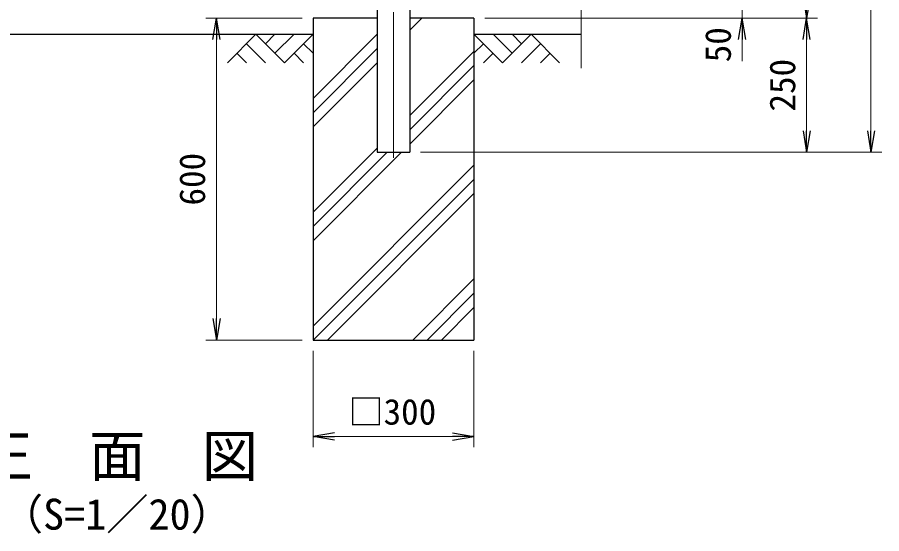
# Model space of a CAD drawing. Units: millimetres, scale not verified. Extents: x -4200 to 4200, y -2970 to 2970.
# Drawn here: x -2285 to -674, y -1500 to -537 of the extents above; entities that cross this region are included whole.
import ezdxf
from ezdxf.enums import TextEntityAlignment as Align

# ---------------------------------------------------------------- set-up
doc = ezdxf.new("R2010")
doc.units = ezdxf.units.MM
doc.header["$LTSCALE"] = 10
doc.linetypes.add('USER1', pattern=[50.8, 31.75, -6.35, 6.35, -6.35])
for name, color, linetype, lineweight in [('0-0_D-TTL-TXT', 7, 'Continuous', 25), ('0-1_D-BMK', 2, 'USER1', 13), ('0-2_D-STR1', 1, 'Continuous', 25), ('0-4_D-BGD', 7, 'Continuous', 25), ('0-5_D-STR4', 7, 'Continuous', 25), ('0-6_D-DCR-HCH', 7, 'Continuous', 13), ('0-7_D-STR-DIM', 7, 'Continuous', 13)]:
    doc.layers.add(name, color=color, linetype=linetype, lineweight=lineweight)
doc.layers.add('0-8_0', color=7, linetype='Continuous')
doc.styles.add('ＭＳ ゴシック', font='')
doc.styles.get('ＭＳ ゴシック').set_extended_font_data('MS Gothic')

# ---------------------------------------------------------------- blocks, each defined once
blk = doc.blocks.new('_Open')
at = {"layer": '0-8_0'}
blk.add_line((-10, 1.667), (0, 0), dxfattribs=at)
blk.add_lwpolyline([(-10, -1.667), (0, 0), (-10, 0)], dxfattribs=at)

msp = doc.modelspace()

# ---------------------------------------------------------------- linework, layer by layer
at = {"layer": '0-1_D-BMK'}
msp.add_line((-1584.05, 996.61), (-1584.05, -799.21), dxfattribs=at)
at = {"layer": '0-2_D-STR1'}
for p, q in [((-1614.3, -490.93), (-1614.3, -788.63)), ((-1553.8, -490.93), (-1553.8, -788.63)), ((-1614.3, -788.63), (-1553.8, -788.63))]:
    msp.add_line(p, q, dxfattribs=at)
at = {"layer": '0-4_D-BGD'}
for p, q in [((-2469.05, -568.63), (-1734.05, -568.63)), ((-1434.05, -568.63), (-1234.05, -568.63))]:
    msp.add_line(p, q, dxfattribs=at)
at = {"layer": '0-5_D-STR4'}
for p, q in [((-1734.05, -538.63), (-1734.05, -1138.63)), ((-1614.3, -538.63), (-1734.05, -538.63)), ((-1434.05, -538.63), (-1553.8, -538.63)), ((-1434.05, -538.63), (-1434.05, -1138.63)), ((-1734.05, -1138.63), (-1434.05, -1138.63))]:
    msp.add_line(p, q, dxfattribs=at)
at = {"layer": '0-6_D-DCR-HCH'}
for p, q in [((-1553.8, -561.15), (-1531.27, -538.63)), ((-1840.47, -568.63), (-1893.68, -621.84)), ((-1840.47, -568.63), (-1787.26, -621.84)), ((-1822.73, -586.37), (-1805, -568.63)), ((-1805, -604.11), (-1769.52, -568.63)), ((-1787.26, -621.84), (-1734.05, -568.63)), ((-1734.05, -688.37), (-1614.3, -568.62)), ((-1380.83, -621.84), (-1434.05, -568.63)), ((-1363.1, -604.11), (-1398.57, -568.63)), ((-1327.62, -568.63), (-1380.83, -621.84)), ((-1345.27, -586.46), (-1363.1, -568.63)), ((-1327.62, -568.63), (-1274.41, -621.84)), ((-1858.21, -586.37), (-1822.57, -621.84)), ((-1751.78, -586.37), (-1734.05, -604.03)), ((-1734.05, -714.89), (-1614.3, -595.14)), ((-1416.31, -586.37), (-1434.05, -604.03)), ((-1309.88, -586.37), (-1345.52, -621.84)), ((-1875.94, -604.11), (-1858.13, -621.84)), ((-1769.52, -604.11), (-1751.7, -621.84)), ((-1553.8, -720.25), (-1434.05, -600.5)), ((-1398.57, -604.11), (-1416.39, -621.84)), ((-1292.15, -604.11), (-1309.97, -621.84)), ((-1734.05, -741.4), (-1614.3, -621.65)), ((-1553.8, -746.77), (-1434.05, -627.02)), ((-1553.8, -773.29), (-1434.05, -653.54)), ((-1734.05, -900.5), (-1614.3, -780.75)), ((-1734.05, -953.54), (-1569.14, -788.63)), ((-1734.05, -927.02), (-1595.66, -788.63)), ((-1734.05, -1112.63), (-1434.05, -812.63)), ((-1733.53, -1138.63), (-1434.05, -839.15)), ((-1707.01, -1138.63), (-1434.05, -865.67)), ((-1547.91, -1138.63), (-1434.05, -1024.77)), ((-1521.4, -1138.63), (-1434.05, -1051.28)), ((-1494.88, -1138.63), (-1434.05, -1077.8))]:
    msp.add_line(p, q, dxfattribs=at)
at = {"layer": '0-7_D-STR-DIM'}
for p, q in [((-694.05, -748.63), (-694.05, 921.37)), ((-1234.05, -631.63), (-1234.05, 210.72)), ((-934.05, -538.63), (-934.05, -488.63)), ((-1754.05, -538.63), (-1934.05, -538.63)), ((-1414.05, -538.63), (-914.05, -538.63)), ((-1414.05, -538.63), (-794.05, -538.63)), ((-1414.05, -538.63), (-794.05, -538.63)), ((-1914.05, -578.63), (-1914.05, -1098.63)), ((-934.05, -578.63), (-934.05, -618.63)), ((-814.05, -578.63), (-814.05, -748.63)), ((-1533.8, -788.63), (-674.05, -788.63)), ((-1533.8, -788.63), (-794.05, -788.63)), ((-1754.05, -1138.63), (-1934.05, -1138.63)), ((-1734.05, -1158.63), (-1734.05, -1338.63)), ((-1434.05, -1158.63), (-1434.05, -1338.63)), ((-1694.05, -1318.63), (-1474.05, -1318.63))]:
    msp.add_line(p, q, dxfattribs=at)

# ---------------------------------------------------------------- block references
at = {"layer": '0-7_D-STR-DIM', "xscale": 4, "yscale": 4}
for p, rotation in [((-814.05, -538.63), 270), ((-1914.05, -538.63), 90), ((-934.05, -538.63), 90), ((-814.05, -538.63), 90), ((-814.05, -788.63), 270), ((-694.05, -788.63), 270), ((-1914.05, -1138.63), 270), ((-1734.05, -1318.63), 180)]:
    msp.add_blockref('_Open', p, dxfattribs=dict(at, rotation=rotation))
msp.add_blockref('_Open', (-1434.05, -1318.63), dxfattribs=at)

# ---------------------------------------------------------------- texts
at = {"layer": '0-0_D-TTL-TXT', "style": 'ＭＳ ゴシック'}
for s, height, p in [('正\u3000面\u3000図', 76.98, (-2361.45, -1416.31)), ('（S=1／20）', 57.7, (-2315.96, -1509.5))]:
    msp.add_text(s, height=height, dxfattribs=at).set_placement(p, align=Align.BOTTOM_LEFT)
at = {"layer": '0-7_D-STR-DIM', "style": 'ＭＳ ゴシック'}
for s, p in [('50', (-940.79, -620.83)), ('250', (-820.79, -712.63)), ('600', (-1920.79, -887.88))]:
    msp.add_text(s, height=48.09, rotation=90, dxfattribs=at).set_placement(p, align=Align.BOTTOM_LEFT)
msp.add_text('□300', height=48.09, dxfattribs=at).set_placement((-1668.2, -1310.88), align=Align.BOTTOM_LEFT)

doc.saveas('drawing.dxf')
